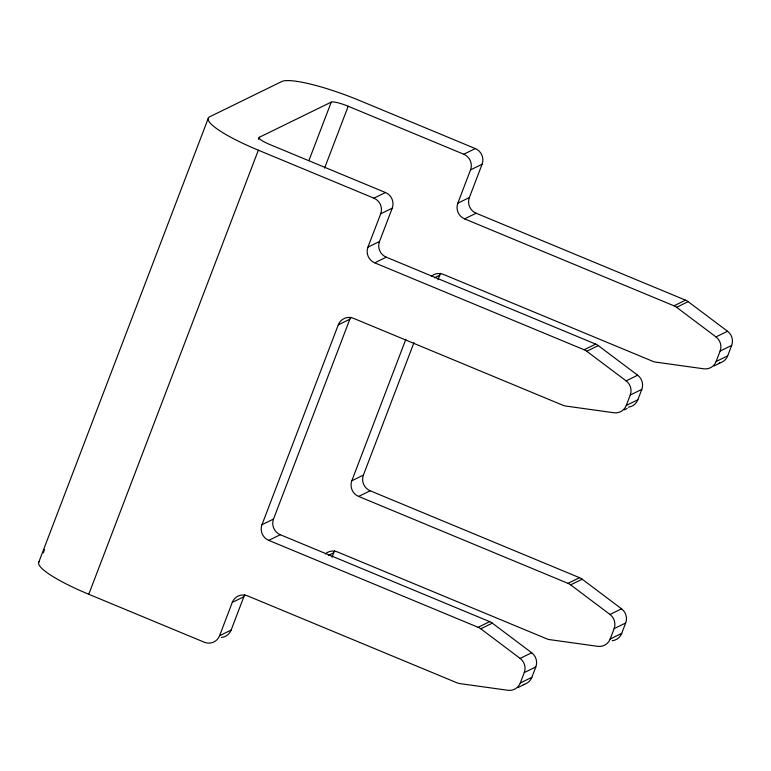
<?xml version="1.0" encoding="UTF-8"?>
<svg xmlns="http://www.w3.org/2000/svg" width="771" height="771" viewBox="0 0 771 771"><rect width="100%" height="100%" fill="white"/><g stroke="black" fill="none" stroke-linecap="round" stroke-linejoin="round"><path stroke-width="1.16" d="M38.589 562.685L208.151 118.628M43.253 552.903L44.545 549.53M258.487 139.522L259.345 137.277L331.241 102.119A15.092 2.65 20.9 0 1 348.203 106.253L463.766 154.229A12.066 11.729 63.9 0 1 470.532 169.899L457.82 203.207A12.066 11.729 63.9 0 0 464.585 218.877L673.979 305.808A12.066 11.729 63.9 0 1 676.61 307.311L715.98 336.917A12.066 11.729 63.9 0 1 720.114 351.084L716.143 361.493A12.066 11.729 63.9 0 1 703.798 368.817L655.687 362.11A12.066 11.729 63.9 0 1 652.786 361.32L443.383 274.389A12.066 11.729 63.9 0 0 431.317 276.326M244.802 594.807A12.066 11.729 63.9 0 0 243.848 596.754L231.136 630.061L219.581 635.709A12.066 11.729 63.9 0 1 204.334 642.243L88.771 594.268L258.343 150.2A69.409 12.172 20.9 0 1 209.818 116.71L281.714 81.553A69.409 12.172 20.9 0 1 359.758 100.606L475.322 148.581A12.066 11.729 63.9 0 1 482.087 164.252L469.366 197.559L457.82 203.207M308.911 160.58L331.241 102.119M324.591 168.088L348.203 106.253M219.581 635.709L232.293 602.402L243.848 596.754M232.293 602.402A12.066 11.729 63.9 0 1 247.539 595.867L456.943 682.798A12.066 11.729 63.9 0 0 459.844 683.588L507.954 690.296A12.066 11.729 63.9 0 0 520.3 682.971L524.27 672.572A12.066 11.729 63.9 0 0 520.136 658.405L480.767 628.799A12.066 11.729 63.9 0 0 478.136 627.295L268.742 540.365A12.066 11.729 63.9 0 1 261.976 524.694L338.276 324.861L349.832 319.213A12.066 11.729 63.9 0 1 350.786 317.267M338.276 324.861A12.066 11.729 63.9 0 1 353.523 318.336L562.926 405.267A12.066 11.729 63.9 0 0 565.827 406.057L613.938 412.764A12.066 11.729 63.9 0 0 626.283 405.44L630.254 395.031A12.066 11.729 63.9 0 0 626.119 380.864L586.75 351.258A12.066 11.729 63.9 0 0 584.119 349.755L374.716 262.824A12.066 11.729 63.9 0 1 367.95 247.154L380.672 213.846L392.227 208.199A12.066 11.729 63.9 0 0 385.461 192.528L269.898 144.553A15.092 2.65 20.9 0 1 259.345 137.277M261.976 524.694L273.522 519.047L349.832 319.213M367.95 247.154L379.505 241.506L392.227 208.199M325.333 553.867A12.066 11.729 63.9 0 1 337.409 551.92L546.803 638.851A12.066 11.729 63.9 0 0 549.704 639.641L597.814 646.349A12.066 11.729 63.9 0 0 610.16 639.024L614.13 628.625A12.066 11.729 63.9 0 0 609.996 614.458L570.627 584.852A12.066 11.729 63.9 0 0 568.005 583.348L358.602 496.418A12.066 11.729 63.9 0 1 351.836 480.747L405.845 339.298M332.022 557.25L333.708 552.807A12.066 11.729 63.9 0 1 334.672 550.86M351.836 480.747L363.392 475.1L413.969 342.623M437.976 279.757L439.692 275.266A12.066 11.729 63.9 0 1 440.646 273.32M523.258 684.561A12.066 11.729 63.9 0 0 531.855 677.323L535.826 666.925A12.066 11.729 63.9 0 0 531.691 652.758L492.322 623.151A12.066 11.729 63.9 0 0 489.691 621.638L280.287 534.717A12.066 11.729 63.9 0 1 273.522 519.047M628.288 407.165A12.066 11.729 63.9 0 0 637.839 399.783L641.809 389.384A12.066 11.729 63.9 0 0 637.665 375.217L598.306 345.61A12.066 11.729 63.9 0 0 595.675 344.107L386.271 257.177A12.066 11.729 63.9 0 1 379.505 241.506M612.164 640.749A12.066 11.729 63.9 0 0 621.715 633.377L625.686 622.978A12.066 11.729 63.9 0 0 621.551 608.811L582.182 579.204A12.066 11.729 63.9 0 0 579.551 577.691L370.157 490.77A12.066 11.729 63.9 0 1 363.392 475.1M719.102 363.074A12.066 11.729 63.9 0 0 727.699 355.836L731.669 345.437A12.066 11.729 63.9 0 0 727.535 331.27L688.166 301.663A12.066 11.729 63.9 0 0 685.535 300.16L476.141 213.23A12.066 11.729 63.9 0 1 469.366 197.559M258.343 150.2L373.906 198.176L385.461 192.528M463.766 154.229L475.322 148.581M470.532 169.899L482.087 164.252M374.716 262.824L386.271 257.177M464.585 218.877L476.141 213.23M434.439 277.839L439.692 275.266M584.119 349.755L595.675 344.107M673.979 305.808L685.535 300.16M586.75 351.258L598.306 345.61M676.61 307.311L688.166 301.663M268.742 540.365L280.287 534.717M358.602 496.418L370.157 490.77M626.119 380.864L637.665 375.217M715.98 336.917L727.535 331.27M630.254 395.031L641.809 389.384M720.114 351.084L731.669 345.437M626.283 405.44L637.839 399.783M716.143 361.493L727.699 355.836M624.279 409.864L627.16 408.447M714.139 365.917L719.912 363.093M328.465 555.371L333.708 552.807M478.136 627.295L489.691 621.638M568.005 583.348L579.551 577.691M480.767 628.799L492.322 623.151M570.627 584.852L582.182 579.204M520.136 658.405L531.691 652.758M609.996 614.458L621.551 608.811M524.27 672.572L535.826 666.925M614.13 628.625L625.686 622.978M520.3 682.971L531.855 677.323M610.16 639.024L621.715 633.377M518.295 687.404L524.068 684.571M88.771 594.268A69.409 12.172 20.9 0 1 39.321 561.384M373.906 198.176A12.066 11.729 63.9 0 1 380.672 213.846M231.136 630.061A12.066 11.729 63.9 0 1 221.412 637.453"/></g></svg>
